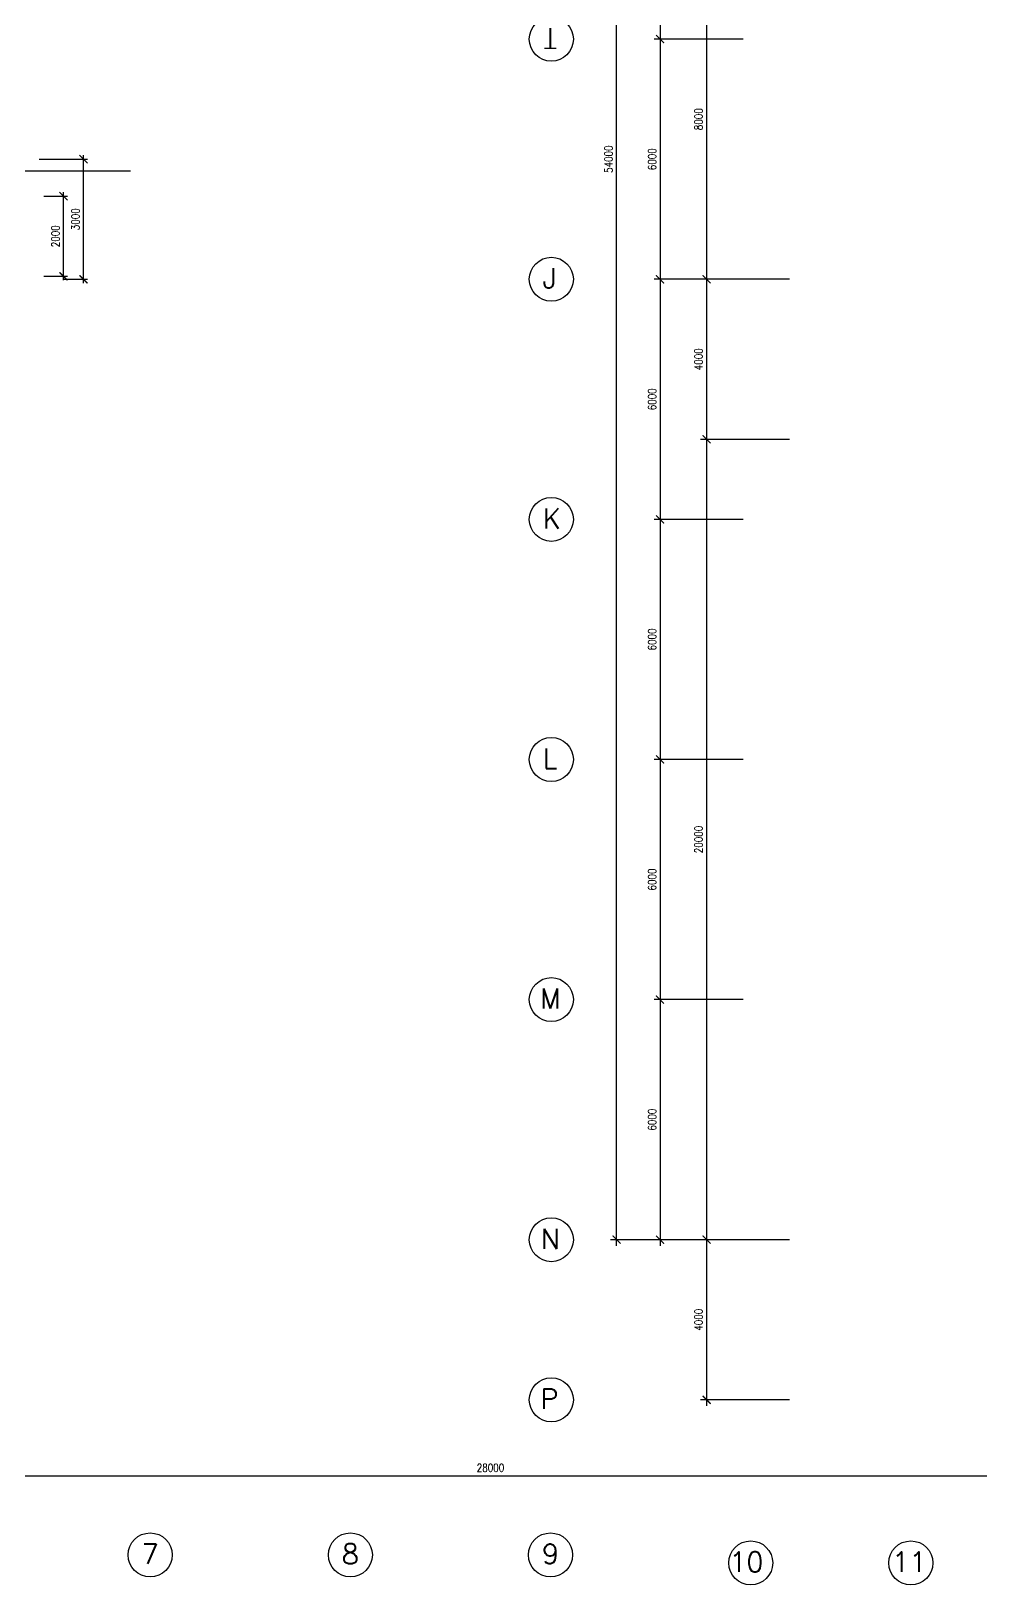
# Model space of a CAD drawing. Extents: x 2687779 to 2997471, y -863049 to -631414.
# Drawn here: x 2913029 to 2936754, y -847051 to -808222 of the extents above; entities that cross this region are included whole.
import ezdxf

# ---------------------------------------------------------------- set-up
doc = ezdxf.new("R2010")
doc.units = 0
doc.header["$LTSCALE"] = 10
doc.header["$MEASUREMENT"] = 0
doc.header["$PDMODE"] = 34
doc.layers.get('0').update_dxf_attribs({"linetype": 'CONTINUOUS'})
doc.layers.get('DEFPOINTS').update_dxf_attribs({"linetype": 'CONTINUOUS'})
for name, color, linetype in [('DIM', 7, 'CONTINUOUS'), ('GRID-T', 7, 'CONTINUOUS'), ('WALL', 2, 'CONTINUOUS')]:
    doc.layers.add(name, color=color, linetype=linetype)
doc.styles.add('ROMANS', font='romans.shx', dxfattribs={"width": 0.8, "height": 100})
doc.styles.get("Standard").update_dxf_attribs({"font": 'ROMANS.SHX'})
doc.dimstyles.new('STANDARD$0', dxfattribs={"dimscale": 0, "dimtxt": 8, "dimasz": 6, "dimexe": 1, "dimexo": 1, "dimgap": 3, "dimtad": 1, "dimdec": 0, "dimlfac": -1, "dimrnd": 1, "dimzin": 0, "dimdsep": 46, "dimtxsty": 'Standard', "dimcen": 0, "dimclrd": 5, "dimclre": 250, "dimadec": 0, "dimazin": 0, "dimtfac": 1, "dimtdec": 4, "dimtofl": 0, "dimtmove": 0, "dimatfit": 3, "dimfxl": 1, "dimtolj": 1, "dimtzin": 0, "dimarcsym": 0})

# ---------------------------------------------------------------- blocks, each defined once
blk = doc.blocks.new('_ARCHTICK')
at = {"color": 0, "linetype": 'ByBlock', "const_width": 0.15}
blk.add_lwpolyline([(-0.5, -0.5), (0.5, 0.5)], dxfattribs=at)
blk = doc.blocks.new('*D83')
at = {"layer": 'DEFPOINTS', "color": 0, "transparency": 16777216}
for p in [(2930964, -802424), (2928740, -808424), (2930964, -808424)]:
    blk.add_point(p, dxfattribs=at)
at = {"layer": 'DIM', "color": 7, "lineweight": -2, "transparency": 16777216}
for p, q in [((2930814, -802424), (2928590, -802424)), ((2928740, -802274), (2928740, -808574)), ((2930814, -808424), (2928590, -808424))]:
    blk.add_line(p, q, dxfattribs=at)
at = {"layer": 'DIM', "color": 7, "lineweight": -2, "transparency": 16777216, "xscale": 200, "yscale": 200, "zscale": 200}
for p, rotation in [((2928740, -802424), 90), ((2928740, -808424), 270)]:
    blk.add_blockref('_ARCHTICK', p, dxfattribs=dict(at, rotation=rotation))
at = {"layer": 'DIM', "color": 7, "transparency": 16777216, "insert": (2928540, -805424), "char_height": 200, "attachment_point": 5, "rotation": 90, "style": 'ROMANS'}
blk.add_mtext('\\A1;6000', dxfattribs=at)
blk = doc.blocks.new('*D84')
at = {"layer": 'DEFPOINTS', "color": 0, "transparency": 16777216}
for p in [(2930964, -808424), (2928740, -814424), (2930964, -814424)]:
    blk.add_point(p, dxfattribs=at)
at = {"layer": 'DIM', "color": 7, "lineweight": -2, "transparency": 16777216}
for p, q in [((2928740, -808274), (2928740, -814574)), ((2930814, -808424), (2928590, -808424)), ((2930814, -814424), (2928590, -814424))]:
    blk.add_line(p, q, dxfattribs=at)
at = {"layer": 'DIM', "color": 7, "lineweight": -2, "transparency": 16777216, "xscale": 200, "yscale": 200, "zscale": 200}
for p, rotation in [((2928740, -808424), 90), ((2928740, -814424), 270)]:
    blk.add_blockref('_ARCHTICK', p, dxfattribs=dict(at, rotation=rotation))
at = {"layer": 'DIM', "color": 7, "transparency": 16777216, "insert": (2928540, -811424), "char_height": 200, "attachment_point": 5, "rotation": 90, "style": 'ROMANS'}
blk.add_mtext('\\A1;6000', dxfattribs=at)
blk = doc.blocks.new('*D85')
at = {"layer": 'DEFPOINTS', "color": 0, "transparency": 16777216}
for p in [(2930964, -814424), (2928740, -820424), (2930964, -820424)]:
    blk.add_point(p, dxfattribs=at)
at = {"layer": 'DIM', "color": 7, "lineweight": -2, "transparency": 16777216}
for p, q in [((2930814, -814424), (2928590, -814424)), ((2928740, -814274), (2928740, -820574)), ((2930814, -820424), (2928590, -820424))]:
    blk.add_line(p, q, dxfattribs=at)
at = {"layer": 'DIM', "color": 7, "lineweight": -2, "transparency": 16777216, "xscale": 200, "yscale": 200, "zscale": 200}
for p, rotation in [((2928740, -814424), 90), ((2928740, -820424), 270)]:
    blk.add_blockref('_ARCHTICK', p, dxfattribs=dict(at, rotation=rotation))
at = {"layer": 'DIM', "color": 7, "transparency": 16777216, "insert": (2928540, -817424), "char_height": 200, "attachment_point": 5, "rotation": 90, "style": 'ROMANS'}
blk.add_mtext('\\A1;6000', dxfattribs=at)
blk = doc.blocks.new('*D86')
at = {"layer": 'DEFPOINTS', "color": 0, "transparency": 16777216}
for p in [(2930964, -820424), (2928740, -826424), (2930964, -826424)]:
    blk.add_point(p, dxfattribs=at)
at = {"layer": 'DIM', "color": 7, "lineweight": -2, "transparency": 16777216}
for p, q in [((2930814, -820424), (2928590, -820424)), ((2928740, -820274), (2928740, -826574)), ((2930814, -826424), (2928590, -826424))]:
    blk.add_line(p, q, dxfattribs=at)
at = {"layer": 'DIM', "color": 7, "lineweight": -2, "transparency": 16777216, "xscale": 200, "yscale": 200, "zscale": 200}
for p, rotation in [((2928740, -820424), 90), ((2928740, -826424), 270)]:
    blk.add_blockref('_ARCHTICK', p, dxfattribs=dict(at, rotation=rotation))
at = {"layer": 'DIM', "color": 7, "transparency": 16777216, "insert": (2928540, -823424), "char_height": 200, "attachment_point": 5, "rotation": 90, "style": 'ROMANS'}
blk.add_mtext('\\A1;6000', dxfattribs=at)
blk = doc.blocks.new('*D87')
at = {"layer": 'DEFPOINTS', "color": 0, "transparency": 16777216}
for p in [(2930964, -826424), (2928740, -832424), (2930964, -832424)]:
    blk.add_point(p, dxfattribs=at)
at = {"layer": 'DIM', "color": 7, "lineweight": -2, "transparency": 16777216}
for p, q in [((2928740, -826274), (2928740, -832574)), ((2930814, -826424), (2928590, -826424)), ((2930814, -832424), (2928590, -832424))]:
    blk.add_line(p, q, dxfattribs=at)
at = {"layer": 'DIM', "color": 7, "lineweight": -2, "transparency": 16777216, "xscale": 200, "yscale": 200, "zscale": 200}
for p, rotation in [((2928740, -826424), 90), ((2928740, -832424), 270)]:
    blk.add_blockref('_ARCHTICK', p, dxfattribs=dict(at, rotation=rotation))
at = {"layer": 'DIM', "color": 7, "transparency": 16777216, "insert": (2928540, -829424), "char_height": 200, "attachment_point": 5, "rotation": 90, "style": 'ROMANS'}
blk.add_mtext('\\A1;6000', dxfattribs=at)
blk = doc.blocks.new('*D88')
at = {"layer": 'DEFPOINTS', "color": 0, "transparency": 16777216}
for p in [(2930964, -832424), (2928740, -838424), (2930964, -838424)]:
    blk.add_point(p, dxfattribs=at)
at = {"layer": 'DIM', "color": 7, "lineweight": -2, "transparency": 16777216}
for p, q in [((2930814, -832424), (2928590, -832424)), ((2928740, -832274), (2928740, -838574)), ((2930814, -838424), (2928590, -838424))]:
    blk.add_line(p, q, dxfattribs=at)
at = {"layer": 'DIM', "color": 7, "lineweight": -2, "transparency": 16777216, "xscale": 200, "yscale": 200, "zscale": 200}
for p, rotation in [((2928740, -832424), 90), ((2928740, -838424), 270)]:
    blk.add_blockref('_ARCHTICK', p, dxfattribs=dict(at, rotation=rotation))
at = {"layer": 'DIM', "color": 7, "transparency": 16777216, "insert": (2928540, -835424), "char_height": 200, "attachment_point": 5, "rotation": 90, "style": 'ROMANS'}
blk.add_mtext('\\A1;6000', dxfattribs=at)
blk = doc.blocks.new('*D89')
at = {"layer": 'DEFPOINTS', "color": 0, "transparency": 16777216}
for p in [(2927655, -784424), (2930719, -784424), (2930719, -838424)]:
    blk.add_point(p, dxfattribs=at)
at = {"layer": 'DIM', "color": 7, "lineweight": -2, "transparency": 16777216}
for p, q in [((2927655, -838574), (2927655, -784274)), ((2930569, -784424), (2927505, -784424)), ((2930569, -838424), (2927505, -838424))]:
    blk.add_line(p, q, dxfattribs=at)
at = {"layer": 'DIM', "color": 7, "lineweight": -2, "transparency": 16777216, "xscale": 200, "yscale": 200, "zscale": 200}
for p, rotation in [((2927655, -784424), 90), ((2927655, -838424), 270)]:
    blk.add_blockref('_ARCHTICK', p, dxfattribs=dict(at, rotation=rotation))
at = {"layer": 'DIM', "color": 7, "transparency": 16777216, "insert": (2927455, -811424), "char_height": 200, "attachment_point": 5, "rotation": 90, "style": 'ROMANS'}
blk.add_mtext('\\A1;54000', dxfattribs=at)
blk = doc.blocks.new('*D90')
at = {"layer": 'DEFPOINTS', "color": 0, "transparency": 16777216}
for p in [(2932127, -838424), (2929903, -842424), (2932127, -842424)]:
    blk.add_point(p, dxfattribs=at)
at = {"layer": 'DIM', "color": 7, "lineweight": -2, "transparency": 16777216}
for p, q in [((2929903, -838274), (2929903, -842574)), ((2931977, -838424), (2929753, -838424)), ((2931977, -842424), (2929753, -842424))]:
    blk.add_line(p, q, dxfattribs=at)
at = {"layer": 'DIM', "color": 7, "lineweight": -2, "transparency": 16777216, "xscale": 200, "yscale": 200, "zscale": 200}
for p, rotation in [((2929903, -838424), 90), ((2929903, -842424), 270)]:
    blk.add_blockref('_ARCHTICK', p, dxfattribs=dict(at, rotation=rotation))
at = {"layer": 'DIM', "color": 7, "transparency": 16777216, "insert": (2929703, -840424), "char_height": 200, "attachment_point": 5, "rotation": 90, "style": 'ROMANS'}
blk.add_mtext('\\A1;4000', dxfattribs=at)
blk = doc.blocks.new('*D92')
at = {"layer": 'DEFPOINTS', "color": 0, "transparency": 16777216}
for p in [(2932127, -818424), (2929903, -838424), (2932127, -838424)]:
    blk.add_point(p, dxfattribs=at)
at = {"layer": 'DIM', "color": 7, "lineweight": -2, "transparency": 16777216}
for p, q in [((2931977, -818424), (2929753, -818424)), ((2929903, -818274), (2929903, -838574)), ((2931977, -838424), (2929753, -838424))]:
    blk.add_line(p, q, dxfattribs=at)
at = {"layer": 'DIM', "color": 7, "lineweight": -2, "transparency": 16777216, "xscale": 200, "yscale": 200, "zscale": 200}
for p, rotation in [((2929903, -818424), 90), ((2929903, -838424), 270)]:
    blk.add_blockref('_ARCHTICK', p, dxfattribs=dict(at, rotation=rotation))
at = {"layer": 'DIM', "color": 7, "transparency": 16777216, "insert": (2929703, -828424), "char_height": 200, "attachment_point": 5, "rotation": 90, "style": 'ROMANS'}
blk.add_mtext('\\A1;20000', dxfattribs=at)
blk = doc.blocks.new('*D121')
at = {"layer": 'DEFPOINTS', "color": 0, "transparency": 16777216}
for p in [(2910504, -843662), (2938504, -843662), (2938504, -844324)]:
    blk.add_point(p, dxfattribs=at)
at = {"layer": 'DIM', "color": 7, "lineweight": -2, "transparency": 16777216}
for p, q in [((2910504, -843812), (2910504, -844474)), ((2938504, -843812), (2938504, -844474)), ((2910354, -844324), (2938654, -844324))]:
    blk.add_line(p, q, dxfattribs=at)
at = {"layer": 'DIM', "color": 7, "lineweight": -2, "transparency": 16777216, "xscale": 200, "yscale": 200, "zscale": 200, "rotation": 180}
blk.add_blockref('_ARCHTICK', (2910504, -844324), dxfattribs=at)
at = {"layer": 'DIM', "color": 7, "lineweight": -2, "transparency": 16777216, "xscale": 200, "yscale": 200, "zscale": 200}
blk.add_blockref('_ARCHTICK', (2938504, -844324), dxfattribs=at)
at = {"layer": 'DIM', "color": 7, "transparency": 16777216, "insert": (2924504, -844124), "char_height": 200, "attachment_point": 5, "style": 'ROMANS'}
blk.add_mtext('\\A1;28000', dxfattribs=at)
blk = doc.blocks.new('*D140')
at = {"layer": 'DEFPOINTS', "color": 0, "transparency": 16777216}
for p in [(2932127, -814424), (2929903, -818424), (2932127, -818424)]:
    blk.add_point(p, dxfattribs=at)
at = {"layer": 'DIM', "color": 7, "lineweight": -2, "transparency": 16777216}
for p, q in [((2931977, -814424), (2929753, -814424)), ((2929903, -814274), (2929903, -818574)), ((2931977, -818424), (2929753, -818424))]:
    blk.add_line(p, q, dxfattribs=at)
at = {"layer": 'DIM', "color": 7, "lineweight": -2, "transparency": 16777216, "xscale": 200, "yscale": 200, "zscale": 200}
for p, rotation in [((2929903, -814424), 90), ((2929903, -818424), 270)]:
    blk.add_blockref('_ARCHTICK', p, dxfattribs=dict(at, rotation=rotation))
at = {"layer": 'DIM', "color": 7, "transparency": 16777216, "insert": (2929703, -816424), "char_height": 200, "attachment_point": 5, "rotation": 90, "style": 'ROMANS'}
blk.add_mtext('\\A1;4000', dxfattribs=at)
blk = doc.blocks.new('*D144')
at = {"layer": 'DEFPOINTS', "color": 0, "transparency": 16777216}
for p in [(2932127, -806424), (2929903, -814424), (2932127, -814424)]:
    blk.add_point(p, dxfattribs=at)
at = {"layer": 'DIM', "color": 7, "lineweight": -2, "transparency": 16777216}
for p, q in [((2931977, -806424), (2929753, -806424)), ((2929903, -806274), (2929903, -814574)), ((2931977, -814424), (2929753, -814424))]:
    blk.add_line(p, q, dxfattribs=at)
at = {"layer": 'DIM', "color": 7, "lineweight": -2, "transparency": 16777216, "xscale": 200, "yscale": 200, "zscale": 200}
for p, rotation in [((2929903, -806424), 90), ((2929903, -814424), 270)]:
    blk.add_blockref('_ARCHTICK', p, dxfattribs=dict(at, rotation=rotation))
at = {"layer": 'DIM', "color": 7, "transparency": 16777216, "insert": (2929703, -810424), "char_height": 200, "attachment_point": 5, "rotation": 90, "style": 'ROMANS'}
blk.add_mtext('\\A1;8000', dxfattribs=at)
blk = doc.blocks.new('*D308')
at = {"color": 7, "lineweight": -2, "transparency": 16777216}
for p, q in [((2913837, -814449), (2913837, -812249)), ((2913346, -812349), (2913937, -812349)), ((2913346, -814349), (2913937, -814349))]:
    blk.add_line(p, q, dxfattribs=at)
at = {"layer": 'DEFPOINTS', "color": 0, "transparency": 16777216}
for p in [(2913246, -812349), (2913837, -812349), (2913246, -814349)]:
    blk.add_point(p, dxfattribs=at)
at = {"color": 7, "lineweight": -2, "transparency": 16777216, "xscale": 200, "yscale": 200, "zscale": 200}
for p, rotation in [((2913837, -812349), 90), ((2913837, -814349), 270)]:
    blk.add_blockref('_ARCHTICK', p, dxfattribs=dict(at, rotation=rotation))
at = {"color": 7, "transparency": 16777216, "insert": (2913637, -813349), "char_height": 200, "attachment_point": 5, "rotation": 90, "style": 'ROMANS'}
blk.add_mtext('\\A1;2000', dxfattribs=at)
blk = doc.blocks.new('*D309')
at = {"color": 7, "lineweight": -2, "transparency": 16777216}
for p, q in [((2913229, -811424), (2914437, -811424)), ((2914337, -814524), (2914337, -811324)), ((2913846, -814424), (2914437, -814424))]:
    blk.add_line(p, q, dxfattribs=at)
at = {"layer": 'DEFPOINTS', "color": 0, "transparency": 16777216}
for p in [(2913129, -811424), (2914337, -811424), (2913746, -814424)]:
    blk.add_point(p, dxfattribs=at)
at = {"color": 7, "lineweight": -2, "transparency": 16777216, "xscale": 200, "yscale": 200, "zscale": 200}
for p, rotation in [((2914337, -811424), 90), ((2914337, -814424), 270)]:
    blk.add_blockref('_ARCHTICK', p, dxfattribs=dict(at, rotation=rotation))
at = {"color": 7, "transparency": 16777216, "insert": (2914137, -812924), "char_height": 200, "attachment_point": 5, "rotation": 90, "style": 'ROMANS'}
blk.add_mtext('\\A1;3000', dxfattribs=at)

msp = doc.modelspace()

# ---------------------------------------------------------------- linework, layer by layer
at = {"layer": 'GRID-T', "color": 3}
msp.add_line((2925852.3, -808652.2), (2926148, -808652.2), dxfattribs=at)
at = {"layer": 'GRID-T', "color": 7}
for centre in [(2926024.5, -808424.1), (2926024.5, -814424.1), (2926024.5, -820424.1), (2926024.5, -826424.1), (2926024.5, -832424.1), (2926024.5, -838424.1), (2926024.5, -842424.1), (2916004.5, -846300.6), (2921004.5, -846300.6), (2926004.5, -846300.6), (2931004.5, -846500.7), (2935004.5, -846500.7)]:
    msp.add_circle(centre, 550, dxfattribs=at)
at = {"layer": 'WALL'}
msp.add_line((2911980.6, -811711.6), (2915515, -811711.6), dxfattribs=at)

# ---------------------------------------------------------------- texts
at = {"layer": 'GRID-T', "color": 3, "style": 'ROMANS'}
for s, p in [('I', (2925906.6, -808649.9)), ('J', (2925809.3, -814649.9)), ('K', (2925809.3, -820649.9)), ('L', (2925809.3, -826649.9)), ('M', (2925739.6, -832649.9)), ('N', (2925763.5, -838649.9)), ('P', (2925750.3, -842649.9)), ('7', (2915789.3, -846526.3)), ('8', (2920789.3, -846526.3)), ('9', (2925789.3, -846526.3)), ('10', (2930468.4, -846726.5)), ('11', (2934536.7, -846726.5))]:
    msp.add_text(s, height=500, dxfattribs=at).set_placement(p)

# ---------------------------------------------------------------- dimensions: what is measured, and where the dimension line sits
at = {"color": 1}
for base, p1, p2, picture, middle in [((2914337, -811424.1), (2913746, -814424.1), (2913129, -811424.1), '*D309', (2914137, -812924.1)), ((2913837, -812349.1), (2913246, -814349.1), (2913246, -812349.1), '*D308', (2913637, -813349.1))]:
    dim = msp.add_linear_dim(base=base, p1=p1, p2=p2, angle=270, dimstyle='STANDARD$0', override={"dimscale": 100, "dimtxt": 2, "dimasz": 2, "dimgap": 1, "dimtxsty": 'ROMANS', "dimblk": 'ARCHTICK', "dimdle": 1, "dimclrd": 7, "dimclre": 7, "dimclrt": 7, "dimtdec": 0, "dimtmove": 2}, dxfattribs=at)
    dim.commit()
    dim.dimension.update_dxf_attribs({"geometry": picture, "text_midpoint": middle})
at = {"layer": 'DIM'}
for p1, p2, distance, picture, middle in [((2930718.7, -838424.1), (2930718.7, -784424.1), 3063.7, '*D89', (2927455, -811424.1)), ((2930963.7, -802424.1), (2930963.7, -808424.1), -2223.9, '*D83', (2928539.8, -805424.1)), ((2932126.6, -806424.1), (2932126.6, -814424.1), -2223.9, '*D144', (2929702.7, -810424.1)), ((2930963.7, -808424.1), (2930963.7, -814424.1), -2223.9, '*D84', (2928539.8, -811424.1)), ((2930963.7, -814424.1), (2930963.7, -820424.1), -2223.9, '*D85', (2928539.8, -817424.1)), ((2932126.6, -814424.1), (2932126.6, -818424.1), -2223.9, '*D140', (2929702.7, -816424.1)), ((2932126.6, -818424.1), (2932126.6, -838424.1), -2223.9, '*D92', (2929702.7, -828424.1)), ((2930963.7, -820424.1), (2930963.7, -826424.1), -2223.9, '*D86', (2928539.8, -823424.1)), ((2930963.7, -826424.1), (2930963.7, -832424.1), -2223.9, '*D87', (2928539.8, -829424.1)), ((2930963.7, -832424.1), (2930963.7, -838424.1), -2223.9, '*D88', (2928539.8, -835424.1)), ((2932126.6, -838424.1), (2932126.6, -842424.1), -2223.9, '*D90', (2929702.7, -840424.1))]:
    dim = msp.add_aligned_dim(p1=p1, p2=p2, distance=distance, dimstyle='STANDARD$0', override={"dimscale": 100, "dimtxt": 2, "dimasz": 2, "dimexe": 1.5, "dimexo": 1.5, "dimgap": 1, "dimtxsty": 'ROMANS', "dimblk": 'ARCHTICK', "dimdle": 1.5, "dimclrd": 7, "dimclre": 7, "dimclrt": 7, "dimtdec": 0, "dimtmove": 2}, dxfattribs=at)
    dim.commit()
    dim.dimension.update_dxf_attribs({"geometry": picture, "text_midpoint": middle})
dim = msp.add_linear_dim(base=(2938504.5, -844323.7), p1=(2910504.5, -843661.8), p2=(2938504.5, -843661.8), dimstyle='STANDARD$0', override={"dimscale": 100, "dimtxt": 2, "dimasz": 2, "dimexe": 1.5, "dimexo": 1.5, "dimgap": 1, "dimtxsty": 'ROMANS', "dimblk": 'ARCHTICK', "dimdle": 1.5, "dimclrd": 7, "dimclre": 7, "dimclrt": 7, "dimtdec": 0, "dimtmove": 2}, dxfattribs=at)
dim.commit()
dim.dimension.update_dxf_attribs({"geometry": '*D121', "text_midpoint": (2924504.5, -844123.7)})

doc.saveas('drawing.dxf')
